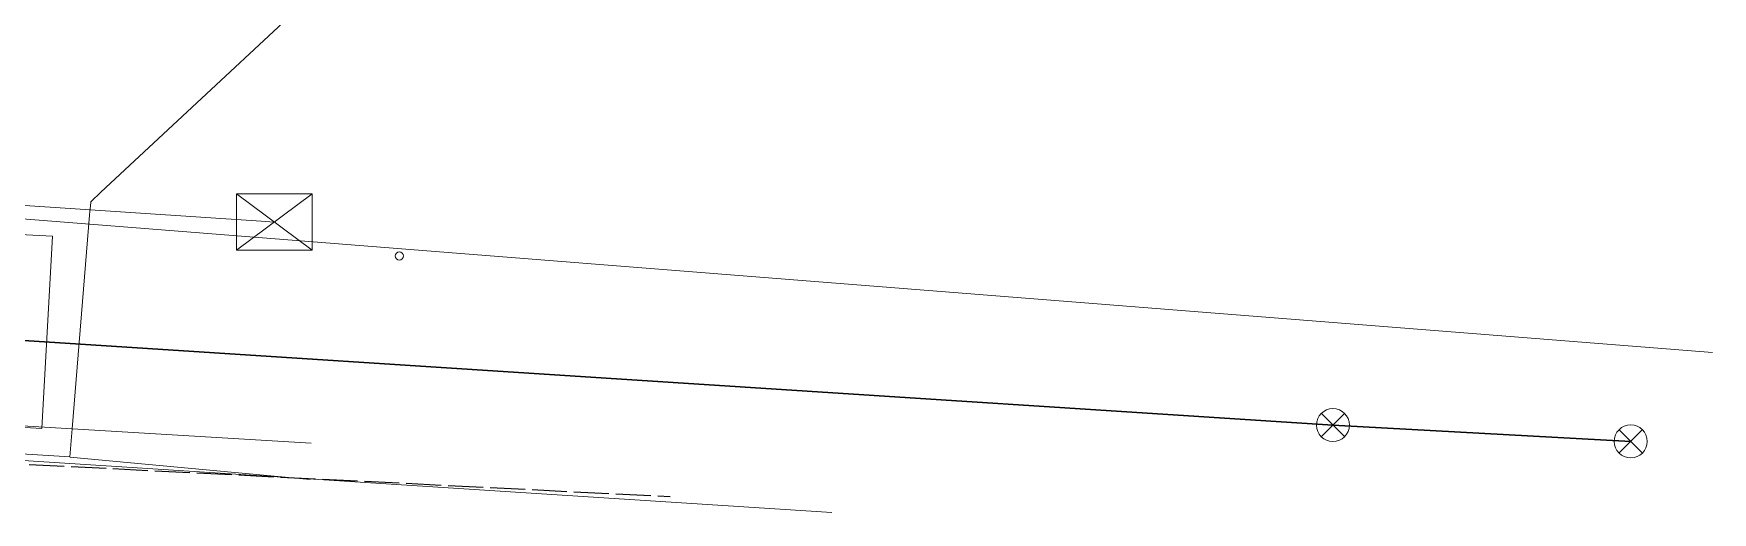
# Model space of a CAD drawing. Header units: metres. Extents: x 105014 to 106600, y 111320 to 118425.
# Drawn here: x 105471.6 to 105532.6, y 112080.4 to 112097.8 of the extents above; entities that cross this region are included whole.
import ezdxf

# ---------------------------------------------------------------- set-up
doc = ezdxf.new("R2010")
doc.units = ezdxf.units.M
doc.linetypes.add('DASHED', pattern=[1.524, 1.27, -0.254])
for name, color, linetype, lineweight in [('10-PAV-BOCACALLE', 9, 'CONTINUOUS', 13), ('30-RED-ENEL-NODOS', 11, 'CONTINUOUS', 13), ('30-RED-ETB-CAMARA', 151, 'CONTINUOUS', 13), ('30-RED-ETB-EXIST', 145, 'CONTINUOUS', 13), ('30-RED-MOVISTAR-PROY', 4, 'DASHED', 25), ('30-RED-VANTI-EXIST', 52, 'CONTINUOUS', 13), ('35-RH-ACUE-MENOR-EXIST', 151, 'CONTINUOUS', 13), ('35-RH-PLUV-COLECTOR', 96, 'CONTINUOUS', 30), ('35-RH-PLUV-NODOS', 94, 'CONTINUOUS', 13)]:
    doc.layers.add(name, color=color, linetype=linetype, lineweight=lineweight)

# ---------------------------------------------------------------- blocks, each defined once
blk = doc.blocks.new('CAM_ETB_T_13')
for p, q in [((-1.375, -1.025), (1.375, 1.025)), ((-1.375, 1.025), (1.375, -1.025))]:
    blk.add_line(p, q)
blk.add_lwpolyline([(-1.375, -1.025), (1.375, -1.025), (1.375, 1.025), (-1.375, 1.025)], close=True)
blk = doc.blocks.new('POSTE')
blk.add_circle((0, 0), 0.15)
blk = doc.blocks.new('POZO_PLUV')
for p, q in [((-0.42, -0.42), (0.42, 0.42)), ((-0.42, 0.42), (0.42, -0.42))]:
    blk.add_line(p, q)
blk.add_circle((0, 0), 0.6)

msp = doc.modelspace()

# ---------------------------------------------------------------- linework, layer by layer
at = {"layer": '10-PAV-BOCACALLE'}
msp.add_lwpolyline([(105471.0855, 112090.5273), (105472.2719, 112090.4575), (105472.2719, 112090.4575), (105471.8863, 112083.4675), (105463.0101, 112083.9921)], dxfattribs=at)
at = {"layer": '30-RED-ETB-EXIST'}
for points in [[(105459.451, 112092.379), (105459.458, 112092.294), (105459.932, 112092.33), (105479.846, 112091.006), (105480.327, 112090.977)], [(105452.827, 112083.559), (105453.312, 112083.461), (105500.578, 112080.421)]]:
    msp.add_lwpolyline(points, dxfattribs=at)
at = {"layer": '30-RED-MOVISTAR-PROY'}
msp.add_lwpolyline([(105457.7264, 112082.8515), (105494.7065, 112081.0003)], dxfattribs=at)
at = {"layer": '30-RED-VANTI-EXIST'}
for points in [[(105474.0286, 112092.0583), (105484.3099, 112101.6523), (105466.2985, 112125.0303), (105480.2265, 112136.3455)], [(105473.6336, 112091.3683), (105473.6486, 112091.5524)], [(105473.6486, 112091.5524), (105473.6619, 112091.7161)], [(105473.6619, 112091.7161), (105473.7867, 112091.8326)], [(105473.7867, 112091.8326), (105473.9219, 112091.9587)], [(105473.9219, 112091.9587), (105474.0286, 112092.0583)], [(105472.989, 112083.4579), (105473.6217, 112091.2229)], [(105473.6217, 112091.2229), (105473.6336, 112091.3683)], [(105472.989, 112083.4579), (105459.6997, 112084.2615)], [(105459.8215, 112083.2483), (105472.9061, 112082.4407), (105472.989, 112083.4579)], [(105481.6649, 112082.9333), (105472.989, 112083.4579)], [(105472.9073, 112082.4279), (105481.6361, 112081.6215)]]:
    msp.add_lwpolyline(points, dxfattribs=at)
at = {"layer": '35-RH-ACUE-MENOR-EXIST'}
msp.add_lwpolyline([(105532.57, 112086.23), (105469.63, 112091.22)], dxfattribs=at)
msp.add_lwpolyline([(105532.57, 112086.23), (105469.63, 112091.22)], dxfattribs=at)
at = {"layer": '35-RH-PLUV-COLECTOR'}
for points in [[(105470.8588, 112086.6893), (105518.7848, 112083.5974)], [(105518.7848, 112083.5974), (105529.601, 112083.005)]]:
    msp.add_lwpolyline(points, dxfattribs=at)

# ---------------------------------------------------------------- block references
at = {"layer": '30-RED-ENEL-NODOS', "rotation": 179.8}
msp.add_blockref('POSTE', (105484.8716, 112089.7445), dxfattribs=at)
at = {"layer": '30-RED-ETB-CAMARA'}
msp.add_blockref('CAM_ETB_T_13', (105480.327, 112090.977), dxfattribs=at)
at = {"layer": '35-RH-PLUV-NODOS', "rotation": 270}
for p in [(105518.7848, 112083.5974), (105529.601, 112083.005)]:
    msp.add_blockref('POZO_PLUV', p, dxfattribs=at)

doc.saveas('drawing.dxf')
